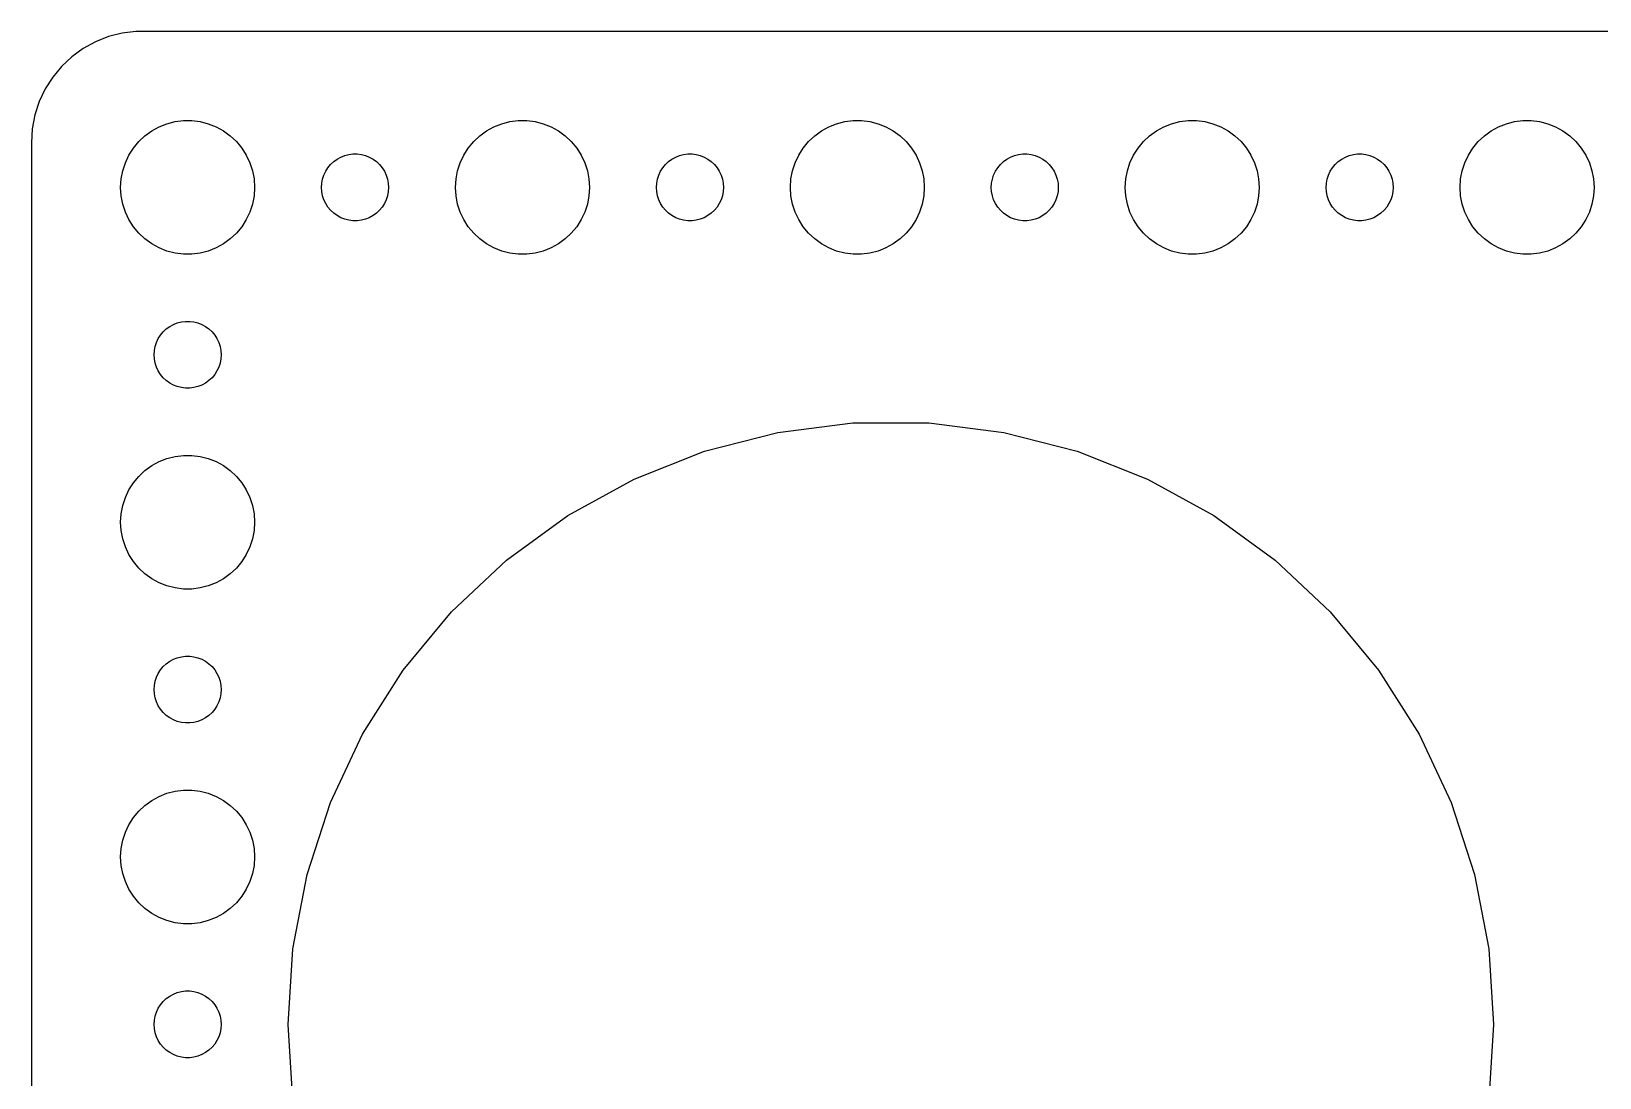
# Model space of a CAD drawing. Header units: metres. Extents: x -127 to 127, y -44 to 44.
# Drawn here: x -127 to -56.8, y -2.4 to 44.5 of the extents above; entities that cross this region are included whole.
import ezdxf

# ---------------------------------------------------------------- set-up
doc = ezdxf.new("R2010")
doc.units = ezdxf.units.M

msp = doc.modelspace()

# ---------------------------------------------------------------- linework, layer by layer
for p, q in [((-122.937, 44.4114), (-123.545, 44.2553)), ((-122.314, 44.4901), (-122.937, 44.4114)), ((122.314, 44.4901), (-122.314, 44.4901)), ((-124.679, 43.7216), (-125.187, 43.3526)), ((-124.129, 44.0241), (-124.679, 43.7216)), ((-123.545, 44.2553), (-124.129, 44.0241)), ((-125.645, 42.9227), (-126.045, 42.4389)), ((-125.187, 43.3526), (-125.645, 42.9227)), ((-126.045, 42.4389), (-126.382, 41.9088)), ((-126.382, 41.9088), (-126.649, 41.3406)), ((-126.649, 41.3406), (-126.843, 40.7434)), ((-126.961, 40.1267), (-127, 39.5)), ((-126.843, 40.7434), (-126.961, 40.1267)), ((-121.607, 40.033), (-121.277, 40.2145)), ((-121.277, 40.2145), (-120.927, 40.3532)), ((-120.927, 40.3532), (-120.562, 40.4469)), ((-120.562, 40.4469), (-120.188, 40.4941)), ((-120.188, 40.4941), (-119.812, 40.4941)), ((-119.812, 40.4941), (-119.438, 40.4469)), ((-119.438, 40.4469), (-119.073, 40.3532)), ((-119.073, 40.3532), (-118.723, 40.2145)), ((-118.723, 40.2145), (-118.393, 40.033)), ((-106.607, 40.033), (-106.277, 40.2145)), ((-106.277, 40.2145), (-105.927, 40.3532)), ((-105.927, 40.3532), (-105.562, 40.4469)), ((-105.562, 40.4469), (-105.188, 40.4941)), ((-105.188, 40.4941), (-104.812, 40.4941)), ((-104.812, 40.4941), (-104.438, 40.4469)), ((-104.438, 40.4469), (-104.073, 40.3532)), ((-104.073, 40.3532), (-103.723, 40.2145)), ((-103.723, 40.2145), (-103.393, 40.033)), ((-91.6075, 40.033), (-91.2773, 40.2145)), ((-91.2773, 40.2145), (-90.927, 40.3532)), ((-90.927, 40.3532), (-90.5621, 40.4469)), ((-90.5621, 40.4469), (-90.1884, 40.4941)), ((-90.1884, 40.4941), (-89.8116, 40.4941)), ((-89.8116, 40.4941), (-89.4379, 40.4469)), ((-89.4379, 40.4469), (-89.073, 40.3532)), ((-89.073, 40.3532), (-88.7227, 40.2145)), ((-88.7227, 40.2145), (-88.3925, 40.033)), ((-76.6075, 40.033), (-76.2773, 40.2145)), ((-76.2773, 40.2145), (-75.927, 40.3532)), ((-75.927, 40.3532), (-75.5621, 40.4469)), ((-75.5621, 40.4469), (-75.1884, 40.4941)), ((-75.1884, 40.4941), (-74.8116, 40.4941)), ((-74.8116, 40.4941), (-74.4379, 40.4469)), ((-74.4379, 40.4469), (-74.073, 40.3532)), ((-74.073, 40.3532), (-73.7227, 40.2145)), ((-73.7227, 40.2145), (-73.3925, 40.033)), ((-61.6075, 40.033), (-61.2773, 40.2145)), ((-61.2773, 40.2145), (-60.927, 40.3532)), ((-60.927, 40.3532), (-60.5621, 40.4469)), ((-60.5621, 40.4469), (-60.1884, 40.4941)), ((-60.1884, 40.4941), (-59.8116, 40.4941)), ((-59.8116, 40.4941), (-59.4379, 40.4469)), ((-59.4379, 40.4469), (-59.0729, 40.3532)), ((-59.0729, 40.3532), (-58.7227, 40.2145)), ((-58.7227, 40.2145), (-58.3925, 40.033)), ((-127, 39.5), (-127, -39.5)), ((-122.427, 39.2634), (-122.187, 39.5536)), ((-122.187, 39.5536), (-121.912, 39.8115)), ((-121.912, 39.8115), (-121.607, 40.033)), ((-118.393, 40.033), (-118.088, 39.8115)), ((-118.088, 39.8115), (-117.813, 39.5536)), ((-117.813, 39.5536), (-117.573, 39.2634)), ((-107.427, 39.2634), (-107.187, 39.5536)), ((-107.187, 39.5536), (-106.912, 39.8115)), ((-106.912, 39.8115), (-106.607, 40.033)), ((-103.393, 40.033), (-103.088, 39.8115)), ((-103.088, 39.8115), (-102.813, 39.5536)), ((-102.813, 39.5536), (-102.573, 39.2634)), ((-92.427, 39.2634), (-92.1869, 39.5536)), ((-92.1869, 39.5536), (-91.9123, 39.8115)), ((-91.9123, 39.8115), (-91.6075, 40.033)), ((-88.3925, 40.033), (-88.0877, 39.8115)), ((-88.0877, 39.8115), (-87.8131, 39.5536)), ((-87.8131, 39.5536), (-87.573, 39.2634)), ((-77.427, 39.2634), (-77.1869, 39.5536)), ((-77.1869, 39.5536), (-76.9123, 39.8115)), ((-76.9123, 39.8115), (-76.6075, 40.033)), ((-73.3925, 40.033), (-73.0877, 39.8115)), ((-73.0877, 39.8115), (-72.8131, 39.5536)), ((-72.8131, 39.5536), (-72.573, 39.2634)), ((-62.427, 39.2634), (-62.1869, 39.5536)), ((-62.1869, 39.5536), (-61.9123, 39.8115)), ((-61.9123, 39.8115), (-61.6075, 40.033)), ((-58.3925, 40.033), (-58.0877, 39.8115)), ((-58.0877, 39.8115), (-57.8131, 39.5536)), ((-57.8131, 39.5536), (-57.5729, 39.2634)), ((-122.789, 38.6044), (-122.629, 38.9453)), ((-122.629, 38.9453), (-122.427, 39.2634)), ((-117.573, 39.2634), (-117.371, 38.9453)), ((-117.371, 38.9453), (-117.211, 38.6044)), ((-113.593, 38.5268), (-113.456, 38.6558)), ((-113.456, 38.6558), (-113.304, 38.7665)), ((-113.304, 38.7665), (-113.139, 38.8572)), ((-113.139, 38.8572), (-112.964, 38.9266)), ((-112.964, 38.9266), (-112.781, 38.9734)), ((-112.781, 38.9734), (-112.594, 38.997)), ((-112.594, 38.997), (-112.406, 38.997)), ((-112.406, 38.997), (-112.219, 38.9734)), ((-112.219, 38.9734), (-112.036, 38.9266)), ((-112.036, 38.9266), (-111.861, 38.8572)), ((-111.861, 38.8572), (-111.696, 38.7665)), ((-111.696, 38.7665), (-111.544, 38.6558)), ((-111.544, 38.6558), (-111.407, 38.5268)), ((-107.789, 38.6044), (-107.629, 38.9453)), ((-107.629, 38.9453), (-107.427, 39.2634)), ((-102.573, 39.2634), (-102.371, 38.9453)), ((-102.371, 38.9453), (-102.211, 38.6044)), ((-98.5934, 38.5268), (-98.4561, 38.6558)), ((-98.4561, 38.6558), (-98.3037, 38.7665)), ((-98.3037, 38.7665), (-98.1387, 38.8572)), ((-98.1387, 38.8572), (-97.9635, 38.9266)), ((-97.9635, 38.9266), (-97.7811, 38.9734)), ((-97.7811, 38.9734), (-97.5942, 38.997)), ((-97.5942, 38.997), (-97.4058, 38.997)), ((-97.4058, 38.997), (-97.2189, 38.9734)), ((-97.2189, 38.9734), (-97.0365, 38.9266)), ((-97.0365, 38.9266), (-96.8613, 38.8572)), ((-96.8613, 38.8572), (-96.6963, 38.7665)), ((-96.6963, 38.7665), (-96.5439, 38.6558)), ((-96.5439, 38.6558), (-96.4065, 38.5268)), ((-92.7893, 38.6044), (-92.6289, 38.9453)), ((-92.6289, 38.9453), (-92.427, 39.2634)), ((-87.573, 39.2634), (-87.3711, 38.9453)), ((-87.3711, 38.9453), (-87.2107, 38.6044)), ((-83.5934, 38.5268), (-83.4561, 38.6558)), ((-83.4561, 38.6558), (-83.3037, 38.7665)), ((-83.3037, 38.7665), (-83.1387, 38.8572)), ((-83.1387, 38.8572), (-82.9635, 38.9266)), ((-82.9635, 38.9266), (-82.7811, 38.9734)), ((-82.7811, 38.9734), (-82.5942, 38.997)), ((-82.5942, 38.997), (-82.4058, 38.997)), ((-82.4058, 38.997), (-82.2189, 38.9734)), ((-82.2189, 38.9734), (-82.0365, 38.9266)), ((-82.0365, 38.9266), (-81.8613, 38.8572)), ((-81.8613, 38.8572), (-81.6963, 38.7665)), ((-81.6963, 38.7665), (-81.5439, 38.6558)), ((-81.5439, 38.6558), (-81.4065, 38.5268)), ((-77.7893, 38.6044), (-77.6289, 38.9453)), ((-77.6289, 38.9453), (-77.427, 39.2634)), ((-72.573, 39.2634), (-72.3711, 38.9453)), ((-72.3711, 38.9453), (-72.2107, 38.6044)), ((-68.5934, 38.5268), (-68.4561, 38.6558)), ((-68.4561, 38.6558), (-68.3037, 38.7665)), ((-68.3037, 38.7665), (-68.1387, 38.8572)), ((-68.1387, 38.8572), (-67.9635, 38.9266)), ((-67.9635, 38.9266), (-67.7811, 38.9734)), ((-67.7811, 38.9734), (-67.5942, 38.997)), ((-67.5942, 38.997), (-67.4058, 38.997)), ((-67.4058, 38.997), (-67.2189, 38.9734)), ((-67.2189, 38.9734), (-67.0365, 38.9266)), ((-67.0365, 38.9266), (-66.8613, 38.8572)), ((-66.8613, 38.8572), (-66.6963, 38.7665)), ((-66.6963, 38.7665), (-66.5439, 38.6558)), ((-66.5439, 38.6558), (-66.4065, 38.5268)), ((-62.7893, 38.6044), (-62.6289, 38.9453)), ((-62.6289, 38.9453), (-62.427, 39.2634)), ((-57.5729, 39.2634), (-57.3711, 38.9453)), ((-57.3711, 38.9453), (-57.2107, 38.6044)), ((-122.976, 37.876), (-122.906, 38.2461)), ((-122.906, 38.2461), (-122.789, 38.6044)), ((-117.211, 38.6044), (-117.094, 38.2461)), ((-117.094, 38.2461), (-117.024, 37.876)), ((-113.953, 37.873), (-113.895, 38.0522)), ((-113.895, 38.0522), (-113.814, 38.2226)), ((-113.814, 38.2226), (-113.714, 38.3817)), ((-113.714, 38.3817), (-113.593, 38.5268)), ((-111.407, 38.5268), (-111.286, 38.3817)), ((-111.286, 38.3817), (-111.186, 38.2226)), ((-111.186, 38.2226), (-111.105, 38.0522)), ((-111.105, 38.0522), (-111.047, 37.873)), ((-107.976, 37.876), (-107.906, 38.2461)), ((-107.906, 38.2461), (-107.789, 38.6044)), ((-102.211, 38.6044), (-102.094, 38.2461)), ((-102.094, 38.2461), (-102.024, 37.876)), ((-98.9529, 37.873), (-98.8947, 38.0522)), ((-98.8947, 38.0522), (-98.8145, 38.2226)), ((-98.8145, 38.2226), (-98.7135, 38.3817)), ((-98.7135, 38.3817), (-98.5934, 38.5268)), ((-96.4065, 38.5268), (-96.2865, 38.3817)), ((-96.2865, 38.3817), (-96.1855, 38.2226)), ((-96.1855, 38.2226), (-96.1053, 38.0522)), ((-96.1053, 38.0522), (-96.0471, 37.873)), ((-92.9763, 37.876), (-92.9057, 38.2461)), ((-92.9057, 38.2461), (-92.7893, 38.6044)), ((-87.2107, 38.6044), (-87.0943, 38.2461)), ((-87.0943, 38.2461), (-87.0237, 37.876)), ((-83.9529, 37.873), (-83.8947, 38.0522)), ((-83.8947, 38.0522), (-83.8145, 38.2226)), ((-83.8145, 38.2226), (-83.7135, 38.3817)), ((-83.7135, 38.3817), (-83.5934, 38.5268)), ((-81.4065, 38.5268), (-81.2865, 38.3817)), ((-81.2865, 38.3817), (-81.1855, 38.2226)), ((-81.1855, 38.2226), (-81.1053, 38.0522)), ((-81.1053, 38.0522), (-81.0471, 37.873)), ((-77.9763, 37.876), (-77.9057, 38.2461)), ((-77.9057, 38.2461), (-77.7893, 38.6044)), ((-72.2107, 38.6044), (-72.0943, 38.2461)), ((-72.0943, 38.2461), (-72.0237, 37.876)), ((-68.9529, 37.873), (-68.8947, 38.0522)), ((-68.8947, 38.0522), (-68.8145, 38.2226)), ((-68.8145, 38.2226), (-68.7135, 38.3817)), ((-68.7135, 38.3817), (-68.5934, 38.5268)), ((-66.4065, 38.5268), (-66.2865, 38.3817)), ((-66.2865, 38.3817), (-66.1855, 38.2226)), ((-66.1855, 38.2226), (-66.1053, 38.0522)), ((-66.1053, 38.0522), (-66.0471, 37.873)), ((-62.9763, 37.876), (-62.9057, 38.2461)), ((-62.9057, 38.2461), (-62.7893, 38.6044)), ((-57.2107, 38.6044), (-57.0942, 38.2461)), ((-57.0942, 38.2461), (-57.0237, 37.876)), ((-123, 37.5), (-122.976, 37.876)), ((-122.976, 37.124), (-123, 37.5)), ((-117.024, 37.876), (-117, 37.5)), ((-117, 37.5), (-117.024, 37.124)), ((-114, 37.5), (-113.988, 37.688)), ((-113.988, 37.312), (-114, 37.5)), ((-113.988, 37.688), (-113.953, 37.873)), ((-113.953, 37.127), (-113.988, 37.312)), ((-111.047, 37.873), (-111.012, 37.688)), ((-111.012, 37.312), (-111.047, 37.127)), ((-111.012, 37.688), (-111, 37.5)), ((-111, 37.5), (-111.012, 37.312)), ((-108, 37.5), (-107.976, 37.876)), ((-107.976, 37.124), (-108, 37.5)), ((-102.024, 37.876), (-102, 37.5)), ((-102, 37.5), (-102.024, 37.124)), ((-99, 37.5), (-98.9882, 37.688)), ((-98.9882, 37.312), (-99, 37.5)), ((-98.9882, 37.688), (-98.9529, 37.873)), ((-98.9529, 37.127), (-98.9882, 37.312)), ((-96.0471, 37.873), (-96.0118, 37.688)), ((-96.0118, 37.312), (-96.0471, 37.127)), ((-96.0118, 37.688), (-96, 37.5)), ((-96, 37.5), (-96.0118, 37.312)), ((-93, 37.5), (-92.9763, 37.876)), ((-92.9763, 37.124), (-93, 37.5)), ((-87.0237, 37.876), (-87, 37.5)), ((-87, 37.5), (-87.0237, 37.124)), ((-84, 37.5), (-83.9882, 37.688)), ((-83.9882, 37.312), (-84, 37.5)), ((-83.9882, 37.688), (-83.9529, 37.873)), ((-83.9529, 37.127), (-83.9882, 37.312)), ((-81.0471, 37.873), (-81.0118, 37.688)), ((-81.0118, 37.312), (-81.0471, 37.127)), ((-81.0118, 37.688), (-81, 37.5)), ((-81, 37.5), (-81.0118, 37.312)), ((-78, 37.5), (-77.9763, 37.876)), ((-77.9763, 37.124), (-78, 37.5)), ((-72.0237, 37.876), (-72, 37.5)), ((-72, 37.5), (-72.0237, 37.124)), ((-69, 37.5), (-68.9882, 37.688)), ((-68.9882, 37.312), (-69, 37.5)), ((-68.9882, 37.688), (-68.9529, 37.873)), ((-68.9529, 37.127), (-68.9882, 37.312)), ((-66.0471, 37.873), (-66.0118, 37.688)), ((-66.0118, 37.312), (-66.0471, 37.127)), ((-66.0118, 37.688), (-66, 37.5)), ((-66, 37.5), (-66.0118, 37.312)), ((-63, 37.5), (-62.9763, 37.876)), ((-62.9763, 37.124), (-63, 37.5)), ((-57.0237, 37.876), (-57, 37.5)), ((-57, 37.5), (-57.0237, 37.124)), ((-122.906, 36.7539), (-122.976, 37.124)), ((-122.789, 36.3956), (-122.906, 36.7539)), ((-117.094, 36.7539), (-117.211, 36.3956)), ((-117.024, 37.124), (-117.094, 36.7539)), ((-113.895, 36.9478), (-113.953, 37.127)), ((-113.814, 36.7774), (-113.895, 36.9478)), ((-113.714, 36.6183), (-113.814, 36.7774)), ((-113.593, 36.4732), (-113.714, 36.6183)), ((-111.286, 36.6183), (-111.407, 36.4732)), ((-111.186, 36.7774), (-111.286, 36.6183)), ((-111.105, 36.9478), (-111.186, 36.7774)), ((-111.047, 37.127), (-111.105, 36.9478)), ((-107.906, 36.7539), (-107.976, 37.124)), ((-107.789, 36.3956), (-107.906, 36.7539)), ((-102.094, 36.7539), (-102.211, 36.3956)), ((-102.024, 37.124), (-102.094, 36.7539)), ((-98.8947, 36.9478), (-98.9529, 37.127)), ((-98.8145, 36.7774), (-98.8947, 36.9478)), ((-98.7135, 36.6183), (-98.8145, 36.7774)), ((-98.5934, 36.4732), (-98.7135, 36.6183)), ((-96.2865, 36.6183), (-96.4065, 36.4732)), ((-96.1855, 36.7774), (-96.2865, 36.6183)), ((-96.1053, 36.9478), (-96.1855, 36.7774)), ((-96.0471, 37.127), (-96.1053, 36.9478)), ((-92.9057, 36.7539), (-92.9763, 37.124)), ((-92.7893, 36.3956), (-92.9057, 36.7539)), ((-87.0943, 36.7539), (-87.2107, 36.3956)), ((-87.0237, 37.124), (-87.0943, 36.7539)), ((-83.8947, 36.9478), (-83.9529, 37.127)), ((-83.8145, 36.7774), (-83.8947, 36.9478)), ((-83.7135, 36.6183), (-83.8145, 36.7774)), ((-83.5934, 36.4732), (-83.7135, 36.6183)), ((-81.2865, 36.6183), (-81.4065, 36.4732)), ((-81.1855, 36.7774), (-81.2865, 36.6183)), ((-81.1053, 36.9478), (-81.1855, 36.7774)), ((-81.0471, 37.127), (-81.1053, 36.9478)), ((-77.9057, 36.7539), (-77.9763, 37.124)), ((-77.7893, 36.3956), (-77.9057, 36.7539)), ((-72.0943, 36.7539), (-72.2107, 36.3956)), ((-72.0237, 37.124), (-72.0943, 36.7539)), ((-68.8947, 36.9478), (-68.9529, 37.127)), ((-68.8145, 36.7774), (-68.8947, 36.9478)), ((-68.7135, 36.6183), (-68.8145, 36.7774)), ((-68.5934, 36.4732), (-68.7135, 36.6183)), ((-66.2865, 36.6183), (-66.4065, 36.4732)), ((-66.1855, 36.7774), (-66.2865, 36.6183)), ((-66.1053, 36.9478), (-66.1855, 36.7774)), ((-66.0471, 37.127), (-66.1053, 36.9478)), ((-62.9057, 36.7539), (-62.9763, 37.124)), ((-62.7893, 36.3956), (-62.9057, 36.7539)), ((-57.0942, 36.7539), (-57.2107, 36.3956)), ((-57.0237, 37.124), (-57.0942, 36.7539)), ((-122.629, 36.0547), (-122.789, 36.3956)), ((-122.427, 35.7366), (-122.629, 36.0547)), ((-117.371, 36.0547), (-117.573, 35.7366)), ((-117.211, 36.3956), (-117.371, 36.0547)), ((-113.456, 36.3442), (-113.593, 36.4732)), ((-113.304, 36.2335), (-113.456, 36.3442)), ((-113.139, 36.1428), (-113.304, 36.2335)), ((-112.964, 36.0734), (-113.139, 36.1428)), ((-112.781, 36.0266), (-112.964, 36.0734)), ((-112.594, 36.003), (-112.781, 36.0266)), ((-112.406, 36.003), (-112.594, 36.003)), ((-112.219, 36.0266), (-112.406, 36.003)), ((-112.036, 36.0734), (-112.219, 36.0266)), ((-111.861, 36.1428), (-112.036, 36.0734)), ((-111.696, 36.2335), (-111.861, 36.1428)), ((-111.544, 36.3442), (-111.696, 36.2335)), ((-111.407, 36.4732), (-111.544, 36.3442)), ((-107.629, 36.0547), (-107.789, 36.3956)), ((-107.427, 35.7366), (-107.629, 36.0547)), ((-102.371, 36.0547), (-102.573, 35.7366)), ((-102.211, 36.3956), (-102.371, 36.0547)), ((-98.4561, 36.3442), (-98.5934, 36.4732)), ((-98.3037, 36.2335), (-98.4561, 36.3442)), ((-98.1387, 36.1428), (-98.3037, 36.2335)), ((-97.9635, 36.0734), (-98.1387, 36.1428)), ((-97.7811, 36.0266), (-97.9635, 36.0734)), ((-97.5942, 36.003), (-97.7811, 36.0266)), ((-97.4058, 36.003), (-97.5942, 36.003)), ((-97.2189, 36.0266), (-97.4058, 36.003)), ((-97.0365, 36.0734), (-97.2189, 36.0266)), ((-96.8613, 36.1428), (-97.0365, 36.0734)), ((-96.6963, 36.2335), (-96.8613, 36.1428)), ((-96.5439, 36.3442), (-96.6963, 36.2335)), ((-96.4065, 36.4732), (-96.5439, 36.3442)), ((-92.6289, 36.0547), (-92.7893, 36.3956)), ((-92.427, 35.7366), (-92.6289, 36.0547)), ((-87.3711, 36.0547), (-87.573, 35.7366)), ((-87.2107, 36.3956), (-87.3711, 36.0547)), ((-83.4561, 36.3442), (-83.5934, 36.4732)), ((-83.3037, 36.2335), (-83.4561, 36.3442)), ((-83.1387, 36.1428), (-83.3037, 36.2335)), ((-82.9635, 36.0734), (-83.1387, 36.1428)), ((-82.7811, 36.0266), (-82.9635, 36.0734)), ((-82.5942, 36.003), (-82.7811, 36.0266)), ((-82.4058, 36.003), (-82.5942, 36.003)), ((-82.2189, 36.0266), (-82.4058, 36.003)), ((-82.0365, 36.0734), (-82.2189, 36.0266)), ((-81.8613, 36.1428), (-82.0365, 36.0734)), ((-81.6963, 36.2335), (-81.8613, 36.1428)), ((-81.5439, 36.3442), (-81.6963, 36.2335)), ((-81.4065, 36.4732), (-81.5439, 36.3442)), ((-77.6289, 36.0547), (-77.7893, 36.3956)), ((-77.427, 35.7366), (-77.6289, 36.0547)), ((-72.3711, 36.0547), (-72.573, 35.7366)), ((-72.2107, 36.3956), (-72.3711, 36.0547)), ((-68.4561, 36.3442), (-68.5934, 36.4732)), ((-68.3037, 36.2335), (-68.4561, 36.3442)), ((-68.1387, 36.1428), (-68.3037, 36.2335)), ((-67.9635, 36.0734), (-68.1387, 36.1428)), ((-67.7811, 36.0266), (-67.9635, 36.0734)), ((-67.5942, 36.003), (-67.7811, 36.0266)), ((-67.4058, 36.003), (-67.5942, 36.003)), ((-67.2189, 36.0266), (-67.4058, 36.003)), ((-67.0365, 36.0734), (-67.2189, 36.0266)), ((-66.8613, 36.1428), (-67.0365, 36.0734)), ((-66.6963, 36.2335), (-66.8613, 36.1428)), ((-66.5439, 36.3442), (-66.6963, 36.2335)), ((-66.4065, 36.4732), (-66.5439, 36.3442)), ((-62.6289, 36.0547), (-62.7893, 36.3956)), ((-62.427, 35.7366), (-62.6289, 36.0547)), ((-57.3711, 36.0547), (-57.5729, 35.7366)), ((-57.2107, 36.3956), (-57.3711, 36.0547)), ((-122.187, 35.4464), (-122.427, 35.7366)), ((-121.912, 35.1885), (-122.187, 35.4464)), ((-121.607, 34.967), (-121.912, 35.1885)), ((-118.088, 35.1885), (-118.393, 34.967)), ((-117.813, 35.4464), (-118.088, 35.1885)), ((-117.573, 35.7366), (-117.813, 35.4464)), ((-107.187, 35.4464), (-107.427, 35.7366)), ((-106.912, 35.1885), (-107.187, 35.4464)), ((-106.607, 34.967), (-106.912, 35.1885)), ((-103.088, 35.1885), (-103.393, 34.967)), ((-102.813, 35.4464), (-103.088, 35.1885)), ((-102.573, 35.7366), (-102.813, 35.4464)), ((-92.1869, 35.4464), (-92.427, 35.7366)), ((-91.9123, 35.1885), (-92.1869, 35.4464)), ((-91.6075, 34.967), (-91.9123, 35.1885)), ((-88.0877, 35.1885), (-88.3925, 34.967)), ((-87.8131, 35.4464), (-88.0877, 35.1885)), ((-87.573, 35.7366), (-87.8131, 35.4464)), ((-77.1869, 35.4464), (-77.427, 35.7366)), ((-76.9123, 35.1885), (-77.1869, 35.4464)), ((-76.6075, 34.967), (-76.9123, 35.1885)), ((-73.0877, 35.1885), (-73.3925, 34.967)), ((-72.8131, 35.4464), (-73.0877, 35.1885)), ((-72.573, 35.7366), (-72.8131, 35.4464)), ((-62.1869, 35.4464), (-62.427, 35.7366)), ((-61.9123, 35.1885), (-62.1869, 35.4464)), ((-61.6075, 34.967), (-61.9123, 35.1885)), ((-58.0877, 35.1885), (-58.3925, 34.967)), ((-57.8131, 35.4464), (-58.0877, 35.1885)), ((-57.5729, 35.7366), (-57.8131, 35.4464)), ((-121.277, 34.7855), (-121.607, 34.967)), ((-120.927, 34.6468), (-121.277, 34.7855)), ((-120.562, 34.5531), (-120.927, 34.6468)), ((-120.188, 34.5059), (-120.562, 34.5531)), ((-119.812, 34.5059), (-120.188, 34.5059)), ((-119.438, 34.5531), (-119.812, 34.5059)), ((-119.073, 34.6468), (-119.438, 34.5531)), ((-118.723, 34.7855), (-119.073, 34.6468)), ((-118.393, 34.967), (-118.723, 34.7855)), ((-106.277, 34.7855), (-106.607, 34.967)), ((-105.927, 34.6468), (-106.277, 34.7855)), ((-105.562, 34.5531), (-105.927, 34.6468)), ((-105.188, 34.5059), (-105.562, 34.5531)), ((-104.812, 34.5059), (-105.188, 34.5059)), ((-104.438, 34.5531), (-104.812, 34.5059)), ((-104.073, 34.6468), (-104.438, 34.5531)), ((-103.723, 34.7855), (-104.073, 34.6468)), ((-103.393, 34.967), (-103.723, 34.7855)), ((-91.2773, 34.7855), (-91.6075, 34.967)), ((-90.927, 34.6468), (-91.2773, 34.7855)), ((-90.5621, 34.5531), (-90.927, 34.6468)), ((-90.1884, 34.5059), (-90.5621, 34.5531)), ((-89.8116, 34.5059), (-90.1884, 34.5059)), ((-89.4379, 34.5531), (-89.8116, 34.5059)), ((-89.073, 34.6468), (-89.4379, 34.5531)), ((-88.7227, 34.7855), (-89.073, 34.6468)), ((-88.3925, 34.967), (-88.7227, 34.7855)), ((-76.2773, 34.7855), (-76.6075, 34.967)), ((-75.927, 34.6468), (-76.2773, 34.7855)), ((-75.5621, 34.5531), (-75.927, 34.6468)), ((-75.1884, 34.5059), (-75.5621, 34.5531)), ((-74.8116, 34.5059), (-75.1884, 34.5059)), ((-74.4379, 34.5531), (-74.8116, 34.5059)), ((-74.073, 34.6468), (-74.4379, 34.5531)), ((-73.7227, 34.7855), (-74.073, 34.6468)), ((-73.3925, 34.967), (-73.7227, 34.7855)), ((-61.2773, 34.7855), (-61.6075, 34.967)), ((-60.927, 34.6468), (-61.2773, 34.7855)), ((-60.5621, 34.5531), (-60.927, 34.6468)), ((-60.1884, 34.5059), (-60.5621, 34.5531)), ((-59.8116, 34.5059), (-60.1884, 34.5059)), ((-59.4379, 34.5531), (-59.8116, 34.5059)), ((-59.0729, 34.6468), (-59.4379, 34.5531)), ((-58.7227, 34.7855), (-59.0729, 34.6468)), ((-58.3925, 34.967), (-58.7227, 34.7855)), ((-121.214, 30.8817), (-121.093, 31.0268)), ((-121.093, 31.0268), (-120.956, 31.1558)), ((-120.956, 31.1558), (-120.804, 31.2665)), ((-120.804, 31.2665), (-120.639, 31.3572)), ((-120.639, 31.3572), (-120.464, 31.4266)), ((-120.464, 31.4266), (-120.281, 31.4734)), ((-120.281, 31.4734), (-120.094, 31.497)), ((-120.094, 31.497), (-119.906, 31.497)), ((-119.906, 31.497), (-119.719, 31.4734)), ((-119.719, 31.4734), (-119.536, 31.4266)), ((-119.536, 31.4266), (-119.361, 31.3572)), ((-119.361, 31.3572), (-119.196, 31.2665)), ((-119.196, 31.2665), (-119.044, 31.1558)), ((-119.044, 31.1558), (-118.907, 31.0268)), ((-118.907, 31.0268), (-118.786, 30.8817)), ((-121.488, 30.188), (-121.453, 30.373)), ((-121.453, 30.373), (-121.395, 30.5522)), ((-121.395, 30.5522), (-121.314, 30.7226)), ((-121.314, 30.7226), (-121.214, 30.8817)), ((-118.786, 30.8817), (-118.686, 30.7226)), ((-118.686, 30.7226), (-118.605, 30.5522)), ((-118.605, 30.5522), (-118.547, 30.373)), ((-118.547, 30.373), (-118.512, 30.188)), ((-121.5, 30), (-121.488, 30.188)), ((-121.488, 29.812), (-121.5, 30)), ((-121.453, 29.627), (-121.488, 29.812)), ((-121.395, 29.4478), (-121.453, 29.627)), ((-118.547, 29.627), (-118.605, 29.4478)), ((-118.512, 29.812), (-118.547, 29.627)), ((-118.512, 30.188), (-118.5, 30)), ((-118.5, 30), (-118.512, 29.812)), ((-121.314, 29.2774), (-121.395, 29.4478)), ((-121.214, 29.1183), (-121.314, 29.2774)), ((-121.093, 28.9732), (-121.214, 29.1183)), ((-120.956, 28.8442), (-121.093, 28.9732)), ((-120.804, 28.7335), (-120.956, 28.8442)), ((-119.044, 28.8442), (-119.196, 28.7335)), ((-118.907, 28.9732), (-119.044, 28.8442)), ((-118.786, 29.1183), (-118.907, 28.9732)), ((-118.686, 29.2774), (-118.786, 29.1183)), ((-118.605, 29.4478), (-118.686, 29.2774)), ((-120.639, 28.6427), (-120.804, 28.7335)), ((-120.464, 28.5734), (-120.639, 28.6427)), ((-120.281, 28.5266), (-120.464, 28.5734)), ((-120.094, 28.503), (-120.281, 28.5266)), ((-119.906, 28.503), (-120.094, 28.503)), ((-119.719, 28.5266), (-119.906, 28.503)), ((-119.536, 28.5734), (-119.719, 28.5266)), ((-119.361, 28.6427), (-119.536, 28.5734)), ((-119.196, 28.7335), (-119.361, 28.6427)), ((-93.5593, 26.5217), (-90.1953, 26.9467)), ((-90.1953, 26.9467), (-86.8047, 26.9467)), ((-86.8047, 26.9467), (-83.4407, 26.5217)), ((-96.8435, 25.6785), (-93.5593, 26.5217)), ((-83.4407, 26.5217), (-80.1565, 25.6785)), ((-121.277, 25.2145), (-120.927, 25.3532)), ((-120.927, 25.3532), (-120.562, 25.4469)), ((-120.562, 25.4469), (-120.188, 25.4941)), ((-120.188, 25.4941), (-119.812, 25.4941)), ((-119.812, 25.4941), (-119.438, 25.4469)), ((-119.438, 25.4469), (-119.073, 25.3532)), ((-119.073, 25.3532), (-118.723, 25.2145)), ((-99.996, 24.4303), (-96.8435, 25.6785)), ((-80.1565, 25.6785), (-77.004, 24.4303)), ((-122.187, 24.5536), (-121.912, 24.8115)), ((-121.912, 24.8115), (-121.607, 25.033)), ((-121.607, 25.033), (-121.277, 25.2145)), ((-118.723, 25.2145), (-118.393, 25.033)), ((-118.393, 25.033), (-118.088, 24.8115)), ((-118.088, 24.8115), (-117.813, 24.5536)), ((-122.789, 23.6044), (-122.629, 23.9453)), ((-122.629, 23.9453), (-122.427, 24.2634)), ((-122.427, 24.2634), (-122.187, 24.5536)), ((-117.813, 24.5536), (-117.573, 24.2634)), ((-117.573, 24.2634), (-117.371, 23.9453)), ((-117.371, 23.9453), (-117.211, 23.6044)), ((-102.967, 22.7968), (-99.996, 24.4303)), ((-77.004, 24.4303), (-74.0327, 22.7968)), ((-122.976, 22.876), (-122.906, 23.2461)), ((-122.906, 23.2461), (-122.789, 23.6044)), ((-117.211, 23.6044), (-117.094, 23.2461)), ((-117.094, 23.2461), (-117.024, 22.876)), ((-123, 22.5), (-122.976, 22.876)), ((-122.976, 22.124), (-123, 22.5)), ((-117.024, 22.876), (-117, 22.5)), ((-117, 22.5), (-117.024, 22.124)), ((-105.71, 20.8038), (-102.967, 22.7968)), ((-74.0327, 22.7968), (-71.2896, 20.8038)), ((-122.906, 21.7539), (-122.976, 22.124)), ((-117.024, 22.124), (-117.094, 21.7539)), ((-122.789, 21.3956), (-122.906, 21.7539)), ((-122.629, 21.0547), (-122.789, 21.3956)), ((-117.211, 21.3956), (-117.371, 21.0547)), ((-117.094, 21.7539), (-117.211, 21.3956)), ((-122.427, 20.7366), (-122.629, 21.0547)), ((-122.187, 20.4464), (-122.427, 20.7366)), ((-121.912, 20.1884), (-122.187, 20.4464)), ((-117.813, 20.4464), (-118.088, 20.1884)), ((-117.573, 20.7366), (-117.813, 20.4464)), ((-117.371, 21.0547), (-117.573, 20.7366)), ((-108.182, 18.4828), (-105.71, 20.8038)), ((-71.2896, 20.8038), (-68.8178, 18.4828)), ((-121.607, 19.967), (-121.912, 20.1884)), ((-121.277, 19.7855), (-121.607, 19.967)), ((-120.927, 19.6468), (-121.277, 19.7855)), ((-118.723, 19.7855), (-119.073, 19.6468)), ((-118.393, 19.967), (-118.723, 19.7855)), ((-118.088, 20.1884), (-118.393, 19.967)), ((-120.562, 19.5531), (-120.927, 19.6468)), ((-120.188, 19.5059), (-120.562, 19.5531)), ((-119.812, 19.5059), (-120.188, 19.5059)), ((-119.438, 19.5531), (-119.812, 19.5059)), ((-119.073, 19.6468), (-119.438, 19.5531)), ((-110.343, 15.8702), (-108.182, 18.4828)), ((-68.8178, 18.4828), (-66.6565, 15.8702)), ((-120.956, 16.1558), (-120.804, 16.2665)), ((-120.804, 16.2665), (-120.639, 16.3572)), ((-120.639, 16.3572), (-120.464, 16.4266)), ((-120.464, 16.4266), (-120.281, 16.4734)), ((-120.281, 16.4734), (-120.094, 16.497)), ((-120.094, 16.497), (-119.906, 16.497)), ((-119.906, 16.497), (-119.719, 16.4734)), ((-119.719, 16.4734), (-119.536, 16.4266)), ((-119.536, 16.4266), (-119.361, 16.3572)), ((-119.361, 16.3572), (-119.196, 16.2665)), ((-119.196, 16.2665), (-119.044, 16.1558)), ((-121.453, 15.373), (-121.395, 15.5522)), ((-121.395, 15.5522), (-121.314, 15.7226)), ((-121.314, 15.7226), (-121.214, 15.8817)), ((-121.214, 15.8817), (-121.093, 16.0268)), ((-121.093, 16.0268), (-120.956, 16.1558)), ((-119.044, 16.1558), (-118.907, 16.0268)), ((-118.907, 16.0268), (-118.786, 15.8817)), ((-118.786, 15.8817), (-118.686, 15.7226)), ((-118.686, 15.7226), (-118.605, 15.5522)), ((-118.605, 15.5522), (-118.547, 15.373)), ((-112.16, 13.0073), (-110.343, 15.8702)), ((-66.6565, 15.8702), (-64.8397, 13.0073)), ((-121.5, 15), (-121.488, 15.188)), ((-121.488, 14.812), (-121.5, 15)), ((-121.488, 15.188), (-121.453, 15.373)), ((-121.453, 14.627), (-121.488, 14.812)), ((-118.547, 15.373), (-118.512, 15.188)), ((-118.512, 14.812), (-118.547, 14.627)), ((-118.512, 15.188), (-118.5, 15)), ((-118.5, 15), (-118.512, 14.812)), ((-121.395, 14.4478), (-121.453, 14.627)), ((-121.314, 14.2774), (-121.395, 14.4478)), ((-121.214, 14.1183), (-121.314, 14.2774)), ((-121.093, 13.9732), (-121.214, 14.1183)), ((-118.786, 14.1183), (-118.907, 13.9732)), ((-118.686, 14.2774), (-118.786, 14.1183)), ((-118.605, 14.4478), (-118.686, 14.2774)), ((-118.547, 14.627), (-118.605, 14.4478)), ((-120.956, 13.8442), (-121.093, 13.9732)), ((-120.804, 13.7335), (-120.956, 13.8442)), ((-120.639, 13.6427), (-120.804, 13.7335)), ((-120.464, 13.5734), (-120.639, 13.6427)), ((-120.281, 13.5266), (-120.464, 13.5734)), ((-120.094, 13.5029), (-120.281, 13.5266)), ((-119.906, 13.5029), (-120.094, 13.5029)), ((-119.719, 13.5266), (-119.906, 13.5029)), ((-119.536, 13.5734), (-119.719, 13.5266)), ((-119.361, 13.6427), (-119.536, 13.5734)), ((-119.196, 13.7335), (-119.361, 13.6427)), ((-119.044, 13.8442), (-119.196, 13.7335)), ((-118.907, 13.9732), (-119.044, 13.8442)), ((-113.604, 9.93936), (-112.16, 13.0073)), ((-64.8397, 13.0073), (-63.396, 9.93936)), ((-121.912, 9.81154), (-121.607, 10.033)), ((-121.607, 10.033), (-121.277, 10.2145)), ((-121.277, 10.2145), (-120.927, 10.3532)), ((-120.927, 10.3532), (-120.562, 10.4469)), ((-120.562, 10.4469), (-120.188, 10.4941)), ((-120.188, 10.4941), (-119.812, 10.4941)), ((-119.812, 10.4941), (-119.438, 10.4469)), ((-119.438, 10.4469), (-119.073, 10.3532)), ((-119.073, 10.3532), (-118.723, 10.2145)), ((-118.723, 10.2145), (-118.393, 10.033)), ((-118.393, 10.033), (-118.088, 9.81154)), ((-114.652, 6.71461), (-113.604, 9.93936)), ((-63.396, 9.93936), (-62.3483, 6.71461)), ((-122.629, 8.94525), (-122.427, 9.26335)), ((-122.427, 9.26335), (-122.187, 9.55363)), ((-122.187, 9.55363), (-121.912, 9.81154)), ((-118.088, 9.81154), (-117.813, 9.55363)), ((-117.813, 9.55363), (-117.573, 9.26335)), ((-117.573, 9.26335), (-117.371, 8.94525)), ((-122.906, 8.24606), (-122.789, 8.60437)), ((-122.789, 8.60437), (-122.629, 8.94525)), ((-117.371, 8.94525), (-117.211, 8.60437)), ((-117.211, 8.60437), (-117.094, 8.24606)), ((-123, 7.5), (-122.976, 7.87599)), ((-122.976, 7.87599), (-122.906, 8.24606)), ((-117.094, 8.24606), (-117.024, 7.87599)), ((-117.024, 7.87599), (-117, 7.5)), ((-122.976, 7.12399), (-123, 7.5)), ((-122.906, 6.75392), (-122.976, 7.12399)), ((-117.024, 7.12399), (-117.094, 6.75392)), ((-117, 7.5), (-117.024, 7.12399)), ((-122.789, 6.39561), (-122.906, 6.75392)), ((-122.629, 6.05473), (-122.789, 6.39561)), ((-117.211, 6.39561), (-117.371, 6.05473)), ((-117.094, 6.75392), (-117.211, 6.39561)), ((-115.287, 3.38399), (-114.652, 6.71461)), ((-62.3483, 6.71461), (-61.7129, 3.38399)), ((-122.427, 5.73663), (-122.629, 6.05473)), ((-122.187, 5.44635), (-122.427, 5.73663)), ((-117.573, 5.73663), (-117.813, 5.44635)), ((-117.371, 6.05473), (-117.573, 5.73663)), ((-121.912, 5.18845), (-122.187, 5.44635)), ((-121.607, 4.96701), (-121.912, 5.18845)), ((-121.277, 4.78551), (-121.607, 4.96701)), ((-118.393, 4.96701), (-118.723, 4.78551)), ((-118.088, 5.18845), (-118.393, 4.96701)), ((-117.813, 5.44635), (-118.088, 5.18845)), ((-120.927, 4.64682), (-121.277, 4.78551)), ((-120.562, 4.55313), (-120.927, 4.64682)), ((-120.188, 4.50591), (-120.562, 4.55313)), ((-119.812, 4.50591), (-120.188, 4.50591)), ((-119.438, 4.55313), (-119.812, 4.50591)), ((-119.073, 4.64682), (-119.438, 4.55313)), ((-118.723, 4.78551), (-119.073, 4.64682)), ((-115.5, 0), (-115.287, 3.38399)), ((-61.7129, 3.38399), (-61.5, 0)), ((-120.639, 1.35724), (-120.464, 1.42657)), ((-120.464, 1.42657), (-120.281, 1.47342)), ((-120.281, 1.47342), (-120.094, 1.49704)), ((-120.094, 1.49704), (-119.906, 1.49704)), ((-119.906, 1.49704), (-119.719, 1.47342)), ((-119.719, 1.47342), (-119.536, 1.42657)), ((-119.536, 1.42657), (-119.361, 1.35724)), ((-121.395, 0.55219), (-121.314, 0.72263)), ((-121.314, 0.72263), (-121.214, 0.88167)), ((-121.214, 0.88167), (-121.093, 1.02681)), ((-121.093, 1.02681), (-120.956, 1.15576)), ((-120.956, 1.15576), (-120.804, 1.26648)), ((-120.804, 1.26648), (-120.639, 1.35724)), ((-119.361, 1.35724), (-119.196, 1.26648)), ((-119.196, 1.26648), (-119.044, 1.15576)), ((-119.044, 1.15576), (-118.907, 1.02681)), ((-118.907, 1.02681), (-118.786, 0.88167)), ((-118.786, 0.88167), (-118.686, 0.72263)), ((-118.686, 0.72263), (-118.605, 0.55219)), ((-121.5, 0), (-121.488, 0.18799)), ((-121.488, -0.18799), (-121.5, 0)), ((-121.488, 0.18799), (-121.453, 0.37303)), ((-121.453, 0.37303), (-121.395, 0.55219)), ((-118.605, 0.55219), (-118.547, 0.37303)), ((-118.547, 0.37303), (-118.512, 0.18799)), ((-118.512, 0.18799), (-118.5, 0)), ((-118.5, 0), (-118.512, -0.18799)), ((-115.287, -3.38399), (-115.5, 0)), ((-61.5, 0), (-61.7129, -3.38399)), ((-121.453, -0.37303), (-121.488, -0.18799)), ((-121.395, -0.55219), (-121.453, -0.37303)), ((-121.314, -0.72263), (-121.395, -0.55219)), ((-118.605, -0.55219), (-118.686, -0.72263)), ((-118.547, -0.37303), (-118.605, -0.55219)), ((-118.512, -0.18799), (-118.547, -0.37303)), ((-121.214, -0.88167), (-121.314, -0.72263)), ((-121.093, -1.02681), (-121.214, -0.88167)), ((-120.956, -1.15576), (-121.093, -1.02681)), ((-120.804, -1.26648), (-120.956, -1.15576)), ((-120.639, -1.35724), (-120.804, -1.26648)), ((-120.464, -1.42657), (-120.639, -1.35724)), ((-119.361, -1.35724), (-119.536, -1.42657)), ((-119.196, -1.26648), (-119.361, -1.35724)), ((-119.044, -1.15576), (-119.196, -1.26648)), ((-118.907, -1.02681), (-119.044, -1.15576)), ((-118.786, -0.88167), (-118.907, -1.02681)), ((-118.686, -0.72263), (-118.786, -0.88167)), ((-120.281, -1.47342), (-120.464, -1.42657)), ((-120.094, -1.49704), (-120.281, -1.47342)), ((-119.906, -1.49704), (-120.094, -1.49704)), ((-119.719, -1.47342), (-119.906, -1.49704)), ((-119.536, -1.42657), (-119.719, -1.47342))]:
    msp.add_line(p, q)

doc.saveas('drawing.dxf')
